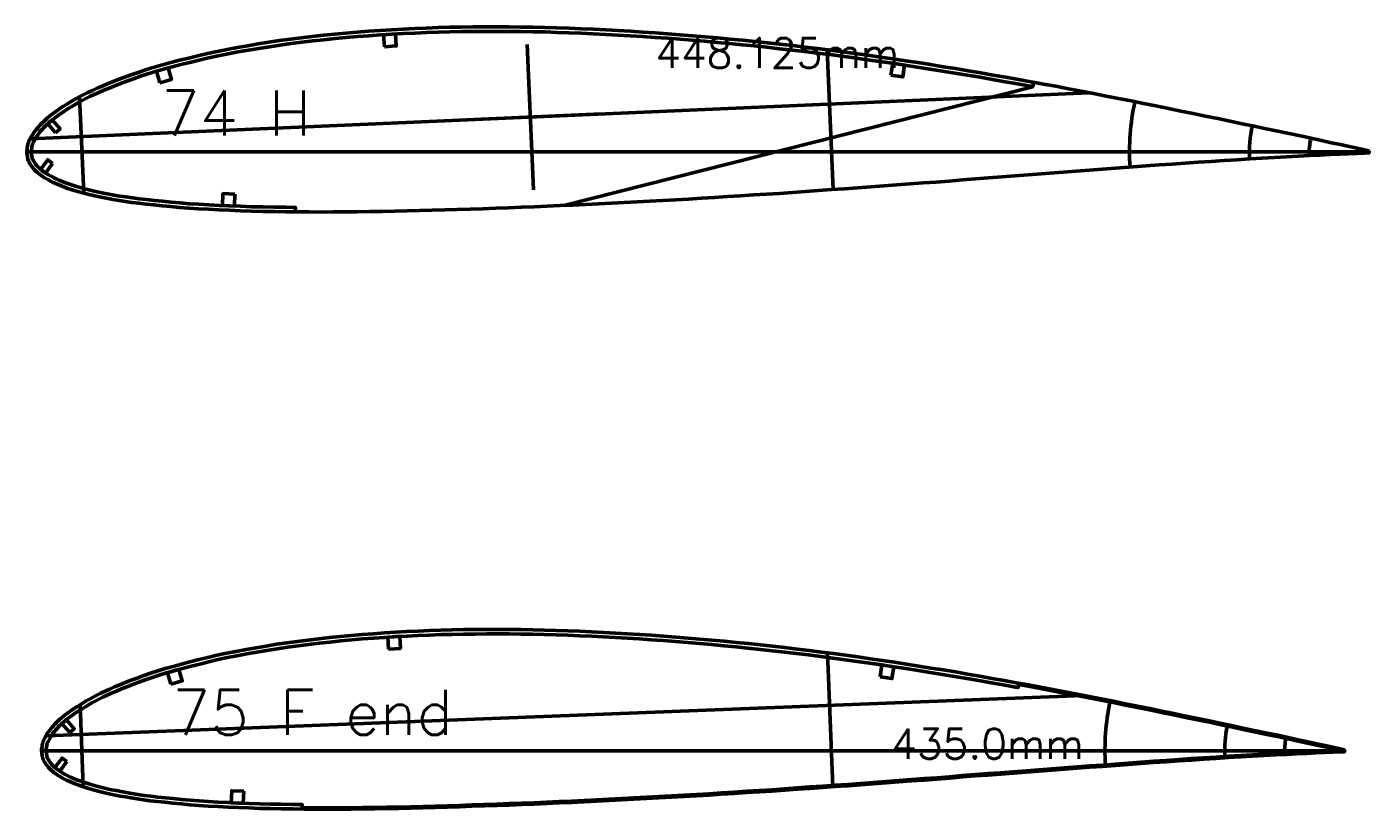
# Model space of a CAD drawing. Header units: metres. Extents: x -405 to 675, y -15418 to 133.
# Drawn here: x -168 to 280.1, y -14819.5 to -14558.2 of the extents above; entities that cross this region are included whole.
import ezdxf
from ezdxf.enums import TextEntityAlignment as Align

# ---------------------------------------------------------------- set-up
doc = ezdxf.new("R2010")
doc.units = ezdxf.units.M
for name, color, linetype, lineweight in [('FoilLayer', 7, 'Continuous', 50), ('RefFoilLayer', 7, 'Continuous', 50), ('StringerLayer', 7, 'Continuous', 50), ('SubLayer', 7, 'Continuous', 50), ('TextLayer', 7, 'Continuous', 50)]:
    doc.layers.add(name, color=color, linetype=linetype, lineweight=lineweight)
doc.styles.add('MSゴシック', font='romans')

msp = doc.modelspace()

# ---------------------------------------------------------------- linework, layer by layer
at = {"layer": 'FoilLayer'}
msp.add_line((167.79, -14578.22), (11.2, -14617.87), dxfattribs=at)
for points in [[(280.08, -14599.66), (278.53, -14599.33), (276.06, -14598.79), (273.38, -14598.2), (270.5, -14597.57), (267.42, -14596.91), (264.16, -14596.21), (260.72, -14595.46), (257.14, -14594.68), (253.43, -14593.88), (249.61, -14593.08), (245.71, -14592.28), (241.74, -14591.44), (237.72, -14590.59), (233.67, -14589.73), (229.58, -14588.87), (225.47, -14588.03), (221.34, -14587.2), (217.21, -14586.35), (213.06, -14585.5), (208.91, -14584.64), (204.75, -14583.79), (200.58, -14582.97), (196.41, -14582.17), (192.23, -14581.36), (188.06, -14580.52), (183.89, -14579.69), (179.71, -14578.88), (175.53, -14578.09), (171.35, -14577.33), (168.05, -14576.74), (167.79, -14578.22), (166.89, -14578.06), (162.7, -14577.31), (158.52, -14576.55), (154.34, -14575.8), (150.17, -14575.06), (145.99, -14574.36), (141.8, -14573.68), (137.6, -14573.01), (133.41, -14572.34), (129.23, -14571.67), (125.05, -14571.02), (120.87, -14570.39), (116.68, -14569.79), (112.49, -14569.21), (108.3, -14568.63), (104.12, -14568.06), (99.94, -14567.5), (95.76, -14566.97), (91.58, -14566.47), (87.4, -14566), (83.22, -14565.53), (79.04, -14565.07), (74.88, -14564.62), (70.71, -14564.2), (66.55, -14563.8), (62.38, -14563.42), (58.22, -14563.06), (54.07, -14562.7), (49.92, -14562.36), (45.78, -14562.04), (41.64, -14561.74), (37.51, -14561.47), (33.38, -14561.22), (29.26, -14560.98), (25.15, -14560.75), (21.05, -14560.54), (16.97, -14560.36), (12.91, -14560.2), (8.87, -14560.07), (4.85, -14559.95), (0.84, -14559.86), (-3.15, -14559.79), (-7.12, -14559.74), (-11.09, -14559.73), (-15.04, -14559.74), (-18.99, -14559.77), (-22.92, -14559.82), (-26.83, -14559.89), (-30.73, -14560), (-34.62, -14560.13), (-38.5, -14560.29), (-42.36, -14560.47), (-46.2, -14560.68), (-50.03, -14560.92), (-53.84, -14561.19), (-57.63, -14561.48), (-61.4, -14561.8), (-65.14, -14562.15), (-68.86, -14562.52), (-72.56, -14562.94), (-76.23, -14563.38), (-79.87, -14563.84), (-83.47, -14564.32), (-87.03, -14564.85), (-90.55, -14565.42), (-94.04, -14566.02), (-97.48, -14566.63), (-100.85, -14567.25), (-104.16, -14567.9), (-107.4, -14568.6), (-110.56, -14569.33), (-113.65, -14570.09), (-116.65, -14570.86), (-119.57, -14571.62), (-122.37, -14572.38), (-125.05, -14573.16), (-127.63, -14573.95), (-130.08, -14574.75), (-132.41, -14575.56), (-134.63, -14576.36), (-136.73, -14577.15), (-138.71, -14577.92), (-140.58, -14578.67), (-142.34, -14579.4), (-143.99, -14580.11), (-145.53, -14580.81), (-146.98, -14581.5), (-148.34, -14582.19), (-149.62, -14582.86), (-150.82, -14583.51), (-151.95, -14584.15), (-153.02, -14584.78), (-154.02, -14585.4), (-154.97, -14585.99), (-155.86, -14586.58), (-156.7, -14587.14), (-157.5, -14587.7), (-158.24, -14588.24), (-158.95, -14588.79), (-159.61, -14589.32), (-160.24, -14589.84), (-160.82, -14590.35), (-161.38, -14590.87), (-161.9, -14591.37), (-162.39, -14591.87), (-162.85, -14592.36), (-163.28, -14592.85), (-163.68, -14593.34), (-164.05, -14593.82), (-164.4, -14594.29), (-164.72, -14594.76), (-165.01, -14595.23), (-165.29, -14595.7), (-165.54, -14596.17), (-165.77, -14596.61), (-165.96, -14597.03), (-166.12, -14597.43), (-166.24, -14597.84), (-166.34, -14598.28), (-166.42, -14598.73), (-166.48, -14599.21), (-166.53, -14599.57), (-166.55, -14600), (-166.51, -14600.32), (-166.46, -14600.77), (-166.41, -14601.19), (-166.34, -14601.59), (-166.24, -14601.98), (-166.12, -14602.37), (-165.96, -14602.76), (-165.76, -14603.14), (-165.51, -14603.53), (-165.23, -14603.93), (-164.91, -14604.33), (-164.57, -14604.72), (-164.21, -14605.11), (-163.81, -14605.49), (-163.38, -14605.87), (-162.93, -14606.24), (-162.44, -14606.61), (-161.92, -14606.97), (-161.37, -14607.32), (-160.78, -14607.68), (-160.16, -14608.03), (-159.51, -14608.37), (-158.81, -14608.72), (-158.09, -14609.06), (-157.33, -14609.41), (-156.52, -14609.75), (-155.68, -14610.08), (-154.78, -14610.42), (-153.83, -14610.75), (-152.83, -14611.09), (-151.78, -14611.43), (-150.67, -14611.76), (-149.49, -14612.1), (-148.24, -14612.43), (-146.92, -14612.76), (-145.52, -14613.09), (-144.01, -14613.41), (-142.42, -14613.74), (-140.72, -14614.07), (-138.93, -14614.4), (-137.01, -14614.73), (-134.97, -14615.05), (-132.81, -14615.36), (-130.51, -14615.66), (-128.07, -14615.94), (-125.48, -14616.22), (-122.76, -14616.5), (-119.91, -14616.78), (-116.94, -14617.04), (-113.84, -14617.28), (-110.62, -14617.49), (-107.29, -14617.67), (-103.84, -14617.84), (-100.31, -14618), (-96.71, -14618.16), (-93.04, -14618.29), (-89.3, -14618.39), (-85.5, -14618.45), (-81.64, -14618.5), (-78.41, -14618.52), (-78.42, -14620.02), (-77.75, -14620.03), (-73.8, -14620.06), (-69.81, -14620.07), (-65.79, -14620.06), (-61.74, -14620.03), (-57.67, -14619.98), (-53.56, -14619.92), (-49.44, -14619.86), (-45.29, -14619.8), (-41.12, -14619.71), (-36.94, -14619.61), (-32.73, -14619.5), (-28.51, -14619.37), (-24.28, -14619.24), (-20.03, -14619.1), (-15.77, -14618.96), (-11.5, -14618.81), (-7.22, -14618.65), (-2.93, -14618.48), (1.37, -14618.3), (5.67, -14618.12), (9.96, -14617.93), (14.26, -14617.73), (18.54, -14617.53), (22.82, -14617.34), (27.1, -14617.13), (31.39, -14616.91), (35.67, -14616.68), (39.97, -14616.44), (44.27, -14616.2), (48.57, -14615.96), (52.88, -14615.73), (57.2, -14615.48), (61.51, -14615.21), (65.84, -14614.93), (70.16, -14614.65), (74.5, -14614.38), (78.83, -14614.12), (83.18, -14613.85), (87.52, -14613.55), (91.87, -14613.23), (96.22, -14612.91), (100.57, -14612.6), (104.93, -14612.31), (109.3, -14612.02), (113.66, -14611.7), (118.03, -14611.35), (122.4, -14611.01), (126.77, -14610.68), (131.14, -14610.36), (135.52, -14610.05), (139.9, -14609.72), (144.27, -14609.36), (148.65, -14609), (153.03, -14608.66), (157.42, -14608.33), (161.8, -14608), (166.19, -14607.69), (170.57, -14607.35), (174.95, -14606.99), (179.34, -14606.65), (183.72, -14606.31), (188.11, -14605.98), (192.49, -14605.67), (196.87, -14605.34), (201.25, -14605), (205.62, -14604.67), (209.99, -14604.35), (214.36, -14604.04), (218.71, -14603.75), (223.05, -14603.46), (227.38, -14603.16), (231.68, -14602.88), (235.95, -14602.6), (240.18, -14602.34), (244.35, -14602.08), (248.45, -14601.86), (252.46, -14601.64), (256.36, -14601.43), (260.11, -14601.22), (263.69, -14601.05), (267.08, -14600.89), (270.26, -14600.74), (273.23, -14600.61), (275.98, -14600.5), (278.51, -14600.4), (280.08, -14600.34)], [(271.78, -14800.11), (270.28, -14799.79), (267.88, -14799.26), (265.28, -14798.69), (262.48, -14798.08), (259.5, -14797.44), (256.33, -14796.76), (252.99, -14796.03), (249.52, -14795.27), (245.91, -14794.5), (242.21, -14793.72), (238.42, -14792.94), (234.57, -14792.13), (230.67, -14791.3), (226.73, -14790.47), (222.77, -14789.64), (218.78, -14788.82), (214.77, -14788.02), (210.75, -14787.19), (206.73, -14786.36), (202.7, -14785.53), (198.66, -14784.71), (194.62, -14783.91), (190.57, -14783.13), (186.51, -14782.34), (182.46, -14781.54), (178.41, -14780.73), (174.36, -14779.94), (170.31, -14779.17), (166.25, -14778.43), (163.05, -14777.87), (162.86, -14778.9), (162, -14778.75), (157.93, -14778.02), (153.87, -14777.28), (149.81, -14776.55), (145.76, -14775.84), (141.7, -14775.15), (137.64, -14774.49), (133.57, -14773.84), (129.5, -14773.19), (125.44, -14772.54), (121.38, -14771.91), (117.32, -14771.3), (113.26, -14770.72), (109.19, -14770.15), (105.12, -14769.59), (101.06, -14769.04), (97.01, -14768.5), (92.95, -14767.99), (88.9, -14767.5), (84.84, -14767.04), (80.78, -14766.59), (76.72, -14766.14), (72.68, -14765.7), (68.64, -14765.29), (64.59, -14764.9), (60.55, -14764.53), (56.51, -14764.18), (52.48, -14763.84), (48.45, -14763.51), (44.43, -14763.19), (40.42, -14762.91), (36.41, -14762.64), (32.4, -14762.4), (28.4, -14762.16), (24.41, -14761.94), (20.44, -14761.74), (16.47, -14761.57), (12.53, -14761.41), (8.61, -14761.28), (4.7, -14761.17), (0.82, -14761.08), (-3.06, -14761.01), (-6.92, -14760.97), (-10.76, -14760.95), (-14.6, -14760.96), (-18.43, -14760.99), (-22.24, -14761.04), (-26.04, -14761.11), (-29.83, -14761.21), (-33.61, -14761.34), (-37.37, -14761.49), (-41.12, -14761.67), (-44.85, -14761.88), (-48.56, -14762.11), (-52.26, -14762.37), (-55.94, -14762.65), (-59.6, -14762.97), (-63.23, -14763.3), (-66.84, -14763.67), (-70.43, -14764.07), (-73.99, -14764.49), (-77.52, -14764.94), (-81.02, -14765.41), (-84.47, -14765.92), (-87.89, -14766.48), (-91.28, -14767.06), (-94.61, -14767.65), (-97.89, -14768.25), (-101.1, -14768.89), (-104.24, -14769.56), (-107.31, -14770.27), (-110.31, -14771.01), (-113.23, -14771.75), (-116.05, -14772.5), (-118.77, -14773.23), (-121.38, -14773.99), (-123.87, -14774.75), (-126.25, -14775.53), (-128.52, -14776.32), (-130.67, -14777.09), (-132.71, -14777.86), (-134.63, -14778.6), (-136.45, -14779.33), (-138.16, -14780.04), (-139.75, -14780.73), (-141.25, -14781.41), (-142.66, -14782.09), (-143.98, -14782.75), (-145.22, -14783.4), (-146.38, -14784.03), (-147.48, -14784.66), (-148.51, -14785.26), (-149.49, -14785.86), (-150.41, -14786.44), (-151.28, -14787.01), (-152.09, -14787.55), (-152.86, -14788.09), (-153.58, -14788.62), (-154.27, -14789.15), (-154.91, -14789.66), (-155.52, -14790.17), (-156.08, -14790.66), (-156.62, -14791.17), (-157.13, -14791.65), (-157.6, -14792.14), (-158.04, -14792.62), (-158.46, -14793.09), (-158.85, -14793.56), (-159.21, -14794.03), (-159.54, -14794.49), (-159.85, -14794.94), (-160.14, -14795.4), (-160.41, -14795.85), (-160.65, -14796.3), (-160.87, -14796.73), (-161.06, -14797.13), (-161.21, -14797.52), (-161.33, -14797.92), (-161.42, -14798.34), (-161.5, -14798.78), (-161.56, -14799.23), (-161.61, -14799.58), (-161.62, -14800), (-161.59, -14800.31), (-161.54, -14800.74), (-161.49, -14801.15), (-161.42, -14801.53), (-161.33, -14801.91), (-161.21, -14802.28), (-161.06, -14802.66), (-160.87, -14803.02), (-160.63, -14803.4), (-160.36, -14803.79), (-160.05, -14804.17), (-159.72, -14804.55), (-159.37, -14804.93), (-158.99, -14805.3), (-158.57, -14805.66), (-158.13, -14806.03), (-157.66, -14806.38), (-157.16, -14806.73), (-156.62, -14807.07), (-156.05, -14807.41), (-155.45, -14807.75), (-154.81, -14808.09), (-154.14, -14808.42), (-153.44, -14808.76), (-152.7, -14809.09), (-151.92, -14809.42), (-151.1, -14809.75), (-150.23, -14810.07), (-149.31, -14810.4), (-148.34, -14810.72), (-147.32, -14811.05), (-146.24, -14811.38), (-145.1, -14811.7), (-143.89, -14812.03), (-142.61, -14812.35), (-141.25, -14812.66), (-139.79, -14812.98), (-138.24, -14813.29), (-136.6, -14813.62), (-134.85, -14813.94), (-132.99, -14814.25), (-131.01, -14814.57), (-128.91, -14814.87), (-126.68, -14815.16), (-124.31, -14815.43), (-121.8, -14815.7), (-119.16, -14815.97), (-116.4, -14816.24), (-113.51, -14816.5), (-110.5, -14816.73), (-107.37, -14816.93), (-104.14, -14817.11), (-100.8, -14817.27), (-97.37, -14817.43), (-93.88, -14817.58), (-90.31, -14817.71), (-86.68, -14817.8), (-82.99, -14817.87), (-79.25, -14817.91), (-76.11, -14817.93), (-76.12, -14818.98), (-75.47, -14818.99), (-71.63, -14819.02), (-67.77, -14819.04), (-63.87, -14819.03), (-59.94, -14818.99), (-55.98, -14818.94), (-52, -14818.89), (-48, -14818.83), (-43.97, -14818.77), (-39.93, -14818.69), (-35.87, -14818.59), (-31.79, -14818.48), (-27.69, -14818.35), (-23.58, -14818.22), (-19.46, -14818.09), (-15.33, -14817.95), (-11.18, -14817.8), (-7.03, -14817.65), (-2.86, -14817.49), (1.31, -14817.32), (5.48, -14817.14), (9.65, -14816.95), (13.82, -14816.76), (17.98, -14816.57), (22.13, -14816.38), (26.29, -14816.18), (30.44, -14815.97), (34.6, -14815.74), (38.77, -14815.51), (42.95, -14815.27), (47.13, -14815.05), (51.31, -14814.82), (55.49, -14814.58), (59.68, -14814.32), (63.88, -14814.04), (68.08, -14813.77), (72.29, -14813.51), (76.5, -14813.25), (80.71, -14812.99), (84.92, -14812.7), (89.14, -14812.39), (93.37, -14812.08), (97.6, -14811.78), (101.83, -14811.5), (106.06, -14811.22), (110.3, -14810.9), (114.54, -14810.57), (118.78, -14810.24), (123.02, -14809.92), (127.27, -14809.61), (131.52, -14809.3), (135.76, -14808.98), (140.01, -14808.64), (144.26, -14808.29), (148.52, -14807.96), (152.77, -14807.63), (157.03, -14807.32), (161.28, -14807.01), (165.54, -14806.68), (169.79, -14806.34), (174.05, -14806), (178.31, -14805.68), (182.56, -14805.36), (186.82, -14805.05), (191.07, -14804.74), (195.32, -14804.41), (199.57, -14804.08), (203.81, -14803.77), (208.05, -14803.47), (212.27, -14803.19), (216.49, -14802.91), (220.69, -14802.62), (224.86, -14802.34), (229.01, -14802.08), (233.12, -14801.82), (237.17, -14801.57), (241.15, -14801.35), (245.04, -14801.14), (248.82, -14800.94), (252.46, -14800.74), (255.94, -14800.56), (259.24, -14800.41), (262.33, -14800.27), (265.21, -14800.14), (267.88, -14800.03), (270.33, -14799.94), (271.86, -14799.88)]]:
    msp.add_lwpolyline(points, close=True, dxfattribs=at)
at = {"layer": 'RefFoilLayer'}
for points in [[(280.08, -14599.66), (278.53, -14599.33), (276.06, -14598.79), (273.38, -14598.2), (270.5, -14597.57), (267.42, -14596.91), (264.16, -14596.21), (260.72, -14595.46), (257.14, -14594.68), (253.43, -14593.88), (249.61, -14593.08), (245.71, -14592.28), (241.74, -14591.44), (237.72, -14590.59), (233.67, -14589.73), (229.58, -14588.87), (225.47, -14588.03), (221.34, -14587.2), (217.21, -14586.35), (213.06, -14585.5), (208.91, -14584.64), (204.75, -14583.79), (200.58, -14582.97), (196.41, -14582.17), (192.23, -14581.36), (188.06, -14580.52), (183.89, -14579.69), (179.71, -14578.88), (175.53, -14578.09), (171.35, -14577.33), (167.16, -14576.59), (162.97, -14575.84), (158.79, -14575.08), (154.6, -14574.32), (150.42, -14573.59), (146.23, -14572.87), (142.03, -14572.19), (137.84, -14571.53), (133.65, -14570.86), (129.46, -14570.19), (125.27, -14569.53), (121.08, -14568.9), (116.89, -14568.3), (112.69, -14567.72), (108.5, -14567.14), (104.32, -14566.57), (100.13, -14566.02), (95.94, -14565.49), (91.75, -14564.98), (87.57, -14564.51), (83.38, -14564.04), (79.21, -14563.58), (75.03, -14563.13), (70.85, -14562.7), (66.68, -14562.3), (62.51, -14561.93), (58.35, -14561.56), (54.19, -14561.21), (50.03, -14560.87), (45.88, -14560.54), (41.74, -14560.24), (37.6, -14559.97), (33.47, -14559.72), (29.34, -14559.48), (25.23, -14559.25), (21.12, -14559.05), (17.03, -14558.86), (12.96, -14558.7), (8.91, -14558.57), (4.88, -14558.45), (0.87, -14558.36), (-3.13, -14558.29), (-7.12, -14558.24), (-11.09, -14558.23), (-15.05, -14558.24), (-19.01, -14558.27), (-22.94, -14558.32), (-26.87, -14558.39), (-30.78, -14558.5), (-34.68, -14558.63), (-38.57, -14558.79), (-42.44, -14558.97), (-46.3, -14559.19), (-50.13, -14559.43), (-53.95, -14559.69), (-57.76, -14559.98), (-61.54, -14560.31), (-65.29, -14560.65), (-69.03, -14561.03), (-72.74, -14561.45), (-76.42, -14561.89), (-80.07, -14562.35), (-83.69, -14562.84), (-87.27, -14563.37), (-90.81, -14563.94), (-94.3, -14564.54), (-97.75, -14565.15), (-101.14, -14565.77), (-104.47, -14566.44), (-107.73, -14567.14), (-110.92, -14567.87), (-114.02, -14568.64), (-117.04, -14569.41), (-119.96, -14570.17), (-122.78, -14570.94), (-125.5, -14571.73), (-128.09, -14572.52), (-130.57, -14573.33), (-132.92, -14574.15), (-135.16, -14574.95), (-137.27, -14575.75), (-139.27, -14576.52), (-141.16, -14577.28), (-142.94, -14578.02), (-144.61, -14578.74), (-146.18, -14579.46), (-147.66, -14580.16), (-149.04, -14580.86), (-150.34, -14581.54), (-151.56, -14582.21), (-152.71, -14582.86), (-153.8, -14583.5), (-154.82, -14584.13), (-155.79, -14584.74), (-156.7, -14585.33), (-157.57, -14585.91), (-158.38, -14586.49), (-159.15, -14587.06), (-159.88, -14587.62), (-160.57, -14588.17), (-161.23, -14588.71), (-161.84, -14589.25), (-162.42, -14589.79), (-162.97, -14590.32), (-163.49, -14590.85), (-163.98, -14591.38), (-164.43, -14591.9), (-164.86, -14592.42), (-165.27, -14592.94), (-165.64, -14593.45), (-165.98, -14593.96), (-166.31, -14594.47), (-166.6, -14594.98), (-166.88, -14595.49), (-167.14, -14596), (-167.36, -14596.5), (-167.56, -14597.01), (-167.71, -14597.52), (-167.82, -14598.03), (-167.9, -14598.53), (-167.97, -14599.04), (-168.03, -14599.51), (-168.05, -14600), (-168, -14600.48), (-167.95, -14600.96), (-167.88, -14601.46), (-167.79, -14601.96), (-167.67, -14602.46), (-167.5, -14602.96), (-167.28, -14603.46), (-167.03, -14603.94), (-166.73, -14604.41), (-166.4, -14604.87), (-166.04, -14605.31), (-165.66, -14605.75), (-165.25, -14606.19), (-164.8, -14606.62), (-164.33, -14607.03), (-163.83, -14607.44), (-163.3, -14607.84), (-162.73, -14608.23), (-162.14, -14608.61), (-161.52, -14608.98), (-160.86, -14609.35), (-160.18, -14609.71), (-159.46, -14610.07), (-158.7, -14610.43), (-157.91, -14610.79), (-157.08, -14611.14), (-156.2, -14611.49), (-155.28, -14611.83), (-154.31, -14612.18), (-153.29, -14612.52), (-152.21, -14612.86), (-151.08, -14613.2), (-149.88, -14613.55), (-148.61, -14613.89), (-147.26, -14614.22), (-145.83, -14614.56), (-144.32, -14614.88), (-142.71, -14615.21), (-141, -14615.55), (-139.18, -14615.88), (-137.24, -14616.21), (-135.18, -14616.53), (-133, -14616.85), (-130.68, -14617.15), (-128.23, -14617.43), (-125.64, -14617.71), (-122.91, -14617.99), (-120.05, -14618.27), (-117.05, -14618.54), (-113.94, -14618.77), (-110.7, -14618.99), (-107.36, -14619.17), (-103.91, -14619.33), (-100.38, -14619.5), (-96.76, -14619.66), (-93.08, -14619.79), (-89.33, -14619.89), (-85.52, -14619.95), (-81.65, -14620), (-77.75, -14620.03), (-73.8, -14620.06), (-69.81, -14620.07), (-65.79, -14620.06), (-61.74, -14620.03), (-57.67, -14619.98), (-53.56, -14619.92), (-49.44, -14619.86), (-45.29, -14619.8), (-41.12, -14619.71), (-36.94, -14619.61), (-32.73, -14619.5), (-28.51, -14619.37), (-24.28, -14619.24), (-20.03, -14619.1), (-15.77, -14618.96), (-11.5, -14618.81), (-7.22, -14618.65), (-2.93, -14618.48), (1.37, -14618.3), (5.67, -14618.12), (9.96, -14617.93), (14.26, -14617.73), (18.54, -14617.53), (22.82, -14617.34), (27.1, -14617.13), (31.39, -14616.91), (35.67, -14616.68), (39.97, -14616.44), (44.27, -14616.2), (48.57, -14615.96), (52.88, -14615.73), (57.2, -14615.48), (61.51, -14615.21), (65.84, -14614.93), (70.16, -14614.65), (74.5, -14614.38), (78.83, -14614.12), (83.18, -14613.85), (87.52, -14613.55), (91.87, -14613.23), (96.22, -14612.91), (100.57, -14612.6), (104.93, -14612.31), (109.3, -14612.02), (113.66, -14611.7), (118.03, -14611.35), (122.4, -14611.01), (126.77, -14610.68), (131.14, -14610.36), (135.52, -14610.05), (139.9, -14609.72), (144.27, -14609.36), (148.65, -14609), (153.03, -14608.66), (157.42, -14608.33), (161.8, -14608), (166.19, -14607.69), (170.57, -14607.35), (174.95, -14606.99), (179.34, -14606.65), (183.72, -14606.31), (188.11, -14605.98), (192.49, -14605.67), (196.87, -14605.34), (201.25, -14605), (205.62, -14604.67), (209.99, -14604.35), (214.36, -14604.04), (218.71, -14603.75), (223.05, -14603.46), (227.38, -14603.16), (231.68, -14602.88), (235.95, -14602.6), (240.18, -14602.34), (244.35, -14602.08), (248.45, -14601.86), (252.46, -14601.64), (256.36, -14601.43), (260.11, -14601.22), (263.69, -14601.05), (267.08, -14600.89), (270.26, -14600.74), (273.23, -14600.61), (275.98, -14600.5), (278.51, -14600.4), (280.08, -14600.34)], [(271.87, -14799.67), (270.38, -14799.35), (267.97, -14798.83), (265.37, -14798.25), (262.58, -14797.64), (259.59, -14797), (256.42, -14796.32), (253.09, -14795.59), (249.61, -14794.83), (246.01, -14794.06), (242.3, -14793.28), (238.51, -14792.5), (234.66, -14791.69), (230.76, -14790.86), (226.82, -14790.03), (222.86, -14789.2), (218.87, -14788.38), (214.86, -14787.58), (210.84, -14786.75), (206.82, -14785.92), (202.79, -14785.09), (198.75, -14784.27), (194.71, -14783.47), (190.65, -14782.69), (186.6, -14781.9), (182.55, -14781.1), (178.5, -14780.29), (174.45, -14779.5), (170.39, -14778.73), (166.33, -14777.99), (162.26, -14777.27), (158.2, -14776.54), (154.14, -14775.81), (150.07, -14775.07), (146.01, -14774.36), (141.94, -14773.67), (137.87, -14773.01), (133.8, -14772.36), (129.73, -14771.71), (125.67, -14771.06), (121.6, -14770.43), (117.53, -14769.81), (113.46, -14769.23), (109.39, -14768.67), (105.33, -14768.11), (101.26, -14767.55), (97.2, -14767.01), (93.13, -14766.5), (89.07, -14766.01), (85, -14765.55), (80.94, -14765.1), (76.89, -14764.65), (72.83, -14764.21), (68.78, -14763.8), (64.73, -14763.41), (60.68, -14763.04), (56.64, -14762.69), (52.6, -14762.34), (48.57, -14762.01), (44.54, -14761.7), (40.52, -14761.41), (36.5, -14761.14), (32.49, -14760.9), (28.49, -14760.66), (24.49, -14760.45), (20.5, -14760.24), (16.53, -14760.07), (12.58, -14759.91), (8.65, -14759.78), (4.74, -14759.67), (0.84, -14759.58), (-3.04, -14759.51), (-6.91, -14759.47), (-10.77, -14759.45), (-14.61, -14759.46), (-18.45, -14759.49), (-22.27, -14759.54), (-26.08, -14759.61), (-29.88, -14759.71), (-33.67, -14759.84), (-37.44, -14760), (-41.2, -14760.18), (-44.94, -14760.38), (-48.67, -14760.62), (-52.37, -14760.88), (-56.06, -14761.16), (-59.73, -14761.47), (-63.38, -14761.81), (-67.01, -14762.18), (-70.61, -14762.58), (-74.18, -14763.01), (-77.73, -14763.45), (-81.24, -14763.93), (-84.71, -14764.44), (-88.15, -14765), (-91.54, -14765.58), (-94.88, -14766.17), (-98.18, -14766.78), (-101.41, -14767.42), (-104.58, -14768.1), (-107.67, -14768.82), (-110.68, -14769.55), (-113.61, -14770.3), (-116.45, -14771.05), (-119.19, -14771.79), (-121.82, -14772.55), (-124.34, -14773.33), (-126.74, -14774.12), (-129.03, -14774.9), (-131.2, -14775.69), (-133.25, -14776.46), (-135.19, -14777.21), (-137.02, -14777.95), (-138.75, -14778.66), (-140.38, -14779.36), (-141.9, -14780.06), (-143.33, -14780.74), (-144.67, -14781.42), (-145.94, -14782.08), (-147.12, -14782.73), (-148.24, -14783.36), (-149.29, -14783.98), (-150.29, -14784.59), (-151.23, -14785.18), (-152.11, -14785.76), (-152.95, -14786.33), (-153.74, -14786.88), (-154.49, -14787.43), (-155.2, -14787.98), (-155.87, -14788.51), (-156.5, -14789.04), (-157.1, -14789.56), (-157.66, -14790.09), (-158.2, -14790.6), (-158.7, -14791.12), (-159.17, -14791.63), (-159.62, -14792.14), (-160.04, -14792.64), (-160.42, -14793.15), (-160.79, -14793.64), (-161.12, -14794.14), (-161.43, -14794.64), (-161.72, -14795.13), (-161.99, -14795.62), (-162.24, -14796.11), (-162.46, -14796.6), (-162.65, -14797.1), (-162.79, -14797.59), (-162.9, -14798.09), (-162.98, -14798.57), (-163.05, -14799.06), (-163.11, -14799.52), (-163.12, -14800), (-163.08, -14800.47), (-163.03, -14800.93), (-162.97, -14801.42), (-162.88, -14801.9), (-162.75, -14802.39), (-162.59, -14802.87), (-162.38, -14803.35), (-162.14, -14803.83), (-161.85, -14804.28), (-161.53, -14804.72), (-161.18, -14805.16), (-160.81, -14805.59), (-160.41, -14806.01), (-159.98, -14806.42), (-159.52, -14806.83), (-159.03, -14807.22), (-158.51, -14807.61), (-157.97, -14807.99), (-157.39, -14808.36), (-156.79, -14808.72), (-156.15, -14809.08), (-155.49, -14809.43), (-154.79, -14809.78), (-154.05, -14810.13), (-153.28, -14810.47), (-152.48, -14810.81), (-151.63, -14811.15), (-150.73, -14811.49), (-149.79, -14811.82), (-148.8, -14812.15), (-147.76, -14812.48), (-146.65, -14812.82), (-145.49, -14813.15), (-144.26, -14813.48), (-142.95, -14813.81), (-141.56, -14814.13), (-140.09, -14814.45), (-138.53, -14814.77), (-136.87, -14815.09), (-135.1, -14815.42), (-133.22, -14815.74), (-131.23, -14816.05), (-129.1, -14816.36), (-126.85, -14816.65), (-124.47, -14816.92), (-121.96, -14817.19), (-119.31, -14817.46), (-116.53, -14817.74), (-113.63, -14817.99), (-110.6, -14818.23), (-107.46, -14818.43), (-104.21, -14818.61), (-100.87, -14818.77), (-97.44, -14818.93), (-93.93, -14819.08), (-90.35, -14819.21), (-86.71, -14819.3), (-83.01, -14819.37), (-79.26, -14819.41), (-75.47, -14819.44), (-71.64, -14819.47), (-67.77, -14819.49), (-63.87, -14819.48), (-59.93, -14819.44), (-55.98, -14819.39), (-51.99, -14819.34), (-47.99, -14819.28), (-43.96, -14819.22), (-39.92, -14819.14), (-35.85, -14819.04), (-31.77, -14818.93), (-27.68, -14818.8), (-23.57, -14818.67), (-19.45, -14818.54), (-15.31, -14818.4), (-11.16, -14818.25), (-7.01, -14818.1), (-2.84, -14817.94), (1.33, -14817.77), (5.5, -14817.59), (9.67, -14817.4), (13.84, -14817.21), (18, -14817.02), (22.15, -14816.83), (26.31, -14816.63), (30.47, -14816.42), (34.63, -14816.19), (38.8, -14815.96), (42.97, -14815.72), (47.15, -14815.5), (51.33, -14815.27), (55.52, -14815.03), (59.71, -14814.77), (63.91, -14814.49), (68.11, -14814.22), (72.31, -14813.96), (76.52, -14813.7), (80.74, -14813.44), (84.96, -14813.15), (89.18, -14812.84), (93.4, -14812.53), (97.63, -14812.23), (101.86, -14811.95), (106.1, -14811.67), (110.33, -14811.35), (114.57, -14811.02), (118.81, -14810.68), (123.05, -14810.36), (127.3, -14810.06), (131.55, -14809.75), (135.8, -14809.43), (140.05, -14809.08), (144.3, -14808.74), (148.55, -14808.41), (152.81, -14808.08), (157.06, -14807.77), (161.32, -14807.46), (165.57, -14807.13), (169.83, -14806.79), (174.09, -14806.45), (178.34, -14806.13), (182.6, -14805.81), (186.85, -14805.5), (191.11, -14805.19), (195.35, -14804.86), (199.6, -14804.53), (203.84, -14804.22), (208.08, -14803.92), (212.3, -14803.64), (216.52, -14803.36), (220.72, -14803.07), (224.89, -14802.79), (229.04, -14802.53), (233.14, -14802.27), (237.2, -14802.02), (241.18, -14801.8), (245.07, -14801.59), (248.85, -14801.39), (252.49, -14801.19), (255.96, -14801.01), (259.26, -14800.86), (262.35, -14800.72), (265.23, -14800.59), (267.9, -14800.48), (270.35, -14800.39), (271.87, -14800.33)]]:
    msp.add_lwpolyline(points, close=True, dxfattribs=at)
at = {"layer": 'StringerLayer'}
for points in [[(-48.7, -14564.85), (-44.71, -14564.6), (-44.96, -14560.61), (-48.96, -14560.86), (-48.7, -14564.85)], [(-123.63, -14576.91), (-119.79, -14575.8), (-120.9, -14571.96), (-124.74, -14573.07), (-123.63, -14576.91)], [(120.44, -14574.37), (124.39, -14574.96), (124.99, -14571.01), (121.03, -14570.41), (120.44, -14574.37)], [(-158.46, -14593.6), (-156.96, -14592.29), (-159.59, -14589.27), (-161.09, -14590.59), (-158.46, -14593.6)], [(-159.46, -14603.85), (-161.06, -14602.64), (-163.46, -14605.84), (-161.86, -14607.04), (-159.46, -14603.85)], [(-98.57, -14614.08), (-102.57, -14613.89), (-102.76, -14617.89), (-98.76, -14618.07), (-98.57, -14614.08)], [(-47.33, -14766.04), (-43.33, -14765.79), (-43.58, -14761.8), (-47.58, -14762.05), (-47.33, -14766.04)], [(-120.02, -14777.76), (-116.18, -14776.65), (-117.29, -14772.81), (-121.13, -14773.92), (-120.02, -14777.76)], [(116.83, -14775.27), (120.78, -14775.86), (121.38, -14771.91), (117.42, -14771.31), (116.83, -14775.27)], [(-153.74, -14793.93), (-152.23, -14792.62), (-154.86, -14789.6), (-156.37, -14790.92), (-153.74, -14793.93)], [(-154.67, -14803.62), (-156.27, -14802.42), (-158.67, -14805.62), (-157.07, -14806.82), (-154.67, -14803.62)], [(-95.62, -14813.51), (-99.62, -14813.32), (-99.8, -14817.32), (-95.81, -14817.5), (-95.62, -14813.51)]]:
    msp.add_lwpolyline(points, dxfattribs=at)
at = {"layer": 'SubLayer'}
for p, q in [((-1.06, -14564.07), (1.06, -14612.63)), ((99.12, -14565.89), (101.15, -14612.56)), ((186.51, -14580.22), (-166.95, -14595.63)), ((-150.44, -14581.59), (-149.03, -14613.77)), ((-23.69, -14589.38), (23.69, -14587.32)), ((-168.05, -14600), (280.08, -14600)), ((99.24, -14767.28), (100.98, -14812.01)), ((99.24, -14767.28), (100.98, -14812.01)), ((99.24, -14767.28), (100.98, -14812.01)), ((184.66, -14781.52), (-161.63, -14794.97)), ((-150.27, -14784.58), (-149.21, -14812.01)), ((-150.27, -14784.58), (-149.21, -14812.01)), ((-150.27, -14784.58), (-149.21, -14812.01)), ((0, -14788.69), (0, -14788.69)), ((0, -14788.69), (0, -14788.69)), ((-163.12, -14800), (271.87, -14800))]:
    msp.add_line(p, q, dxfattribs=at)
for centre, radius, start, end in [((280.08, -14600), 80, 167.8946, -176.3588), ((280.08, -14600), 40, 167.426, -176.6468), ((280.08, -14600), 20, 166.7951, -176.4915), ((271.87, -14800), 80, 168.2482, -176.6568), ((271.87, -14800), 40, 168.0881, -177.2843), ((271.87, -14800), 20, 168.1106, -177.7929)]:
    msp.add_arc(centre, radius, start, end, dxfattribs=at)

# ---------------------------------------------------------------- texts
at = {"layer": 'TextLayer', "style": 'MSゴシック'}
for s, p in [('448.125mm', (123.23, -14574.97)), ('435.0mm', (184.87, -14805.64))]:
    msp.add_text(s, height=10, dxfattribs=at).set_placement(p, align=Align.BOTTOM_RIGHT)
for s, p in [('74 H', (-123.23, -14594.51)), ('75 F end', (-119.62, -14794.67))]:
    msp.add_text(s, height=15, dxfattribs=at).set_placement(p)

doc.saveas('drawing.dxf')
